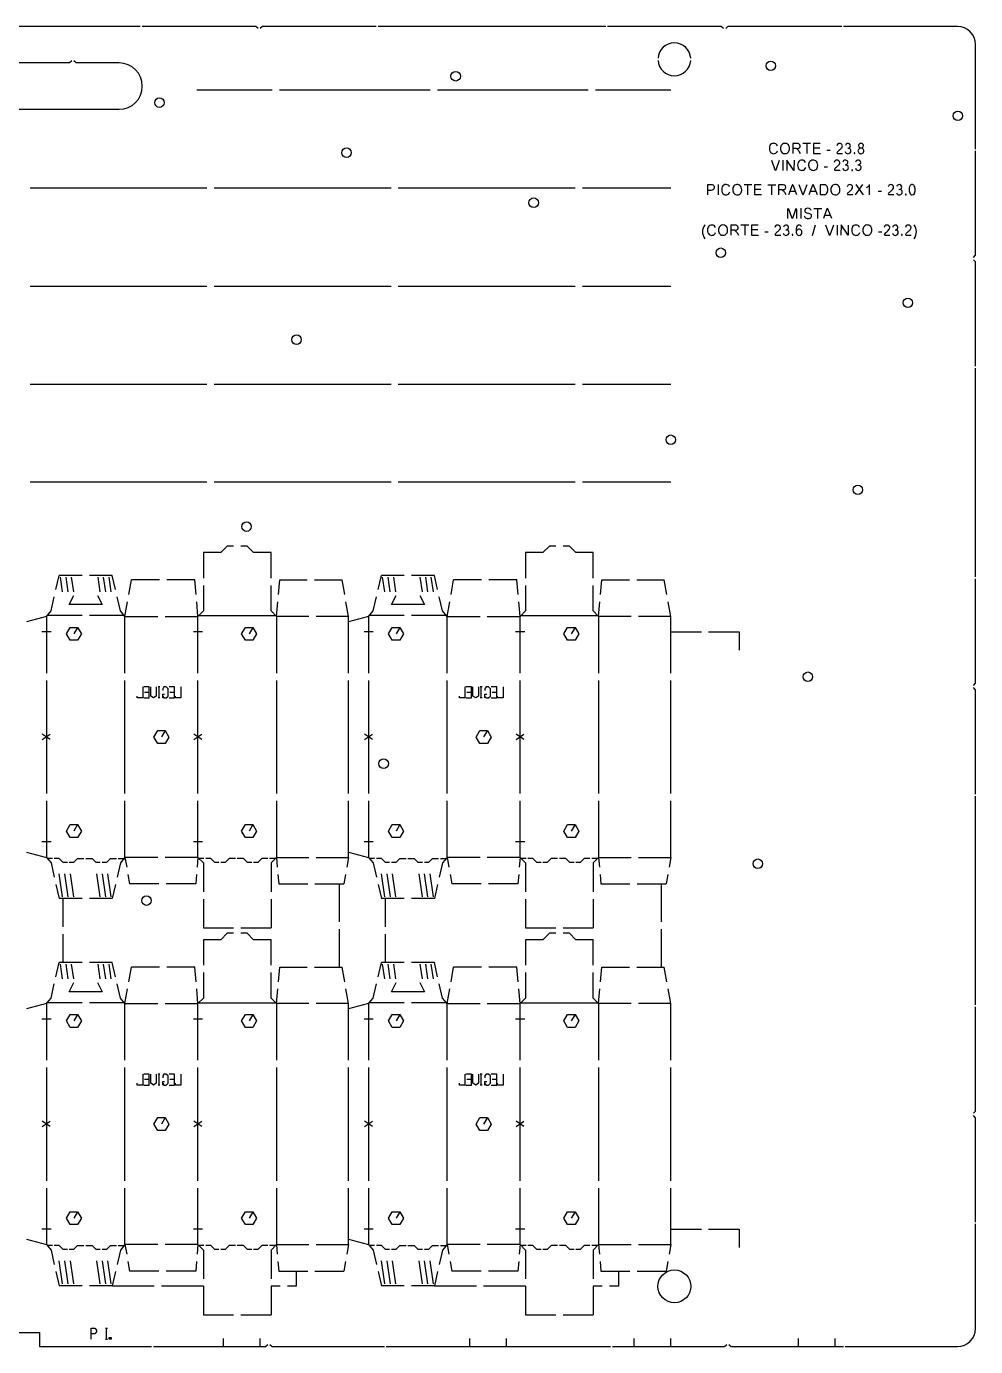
# Model space of a CAD drawing. Extents: x 0 to 1050, y 0 to 723.
# Drawn here: x 530 to 1050, y 0 to 723 of the extents above; entities that cross this region are included whole.
import ezdxf

# ---------------------------------------------------------------- set-up
doc = ezdxf.new("R2010")
doc.units = 0
doc.layers.add('LAYOUT_PONTES', color=4, linetype='CONTINUOUS')

msp = doc.modelspace()

# ---------------------------------------------------------------- linework, layer by layer
at = {"layer": 'Layout_Pontes', "color": 16, "linetype": 'CONTINUOUS', "true_color": 0x800000}
for p, q in [((530, 723), (467.65, 723)), ((592.35, 723), (530, 723)), ((655.7, 723), (593.35, 723)), ((656.9, 721.8), (655.7, 723)), ((659.3, 723), (658.1, 721.8)), ((721.65, 723), (659.3, 723)), ((785, 723), (722.65, 723)), ((847.35, 723), (785, 723)), ((910.7, 723), (848.35, 723)), ((911.9, 721.8), (910.7, 723)), ((914.3, 723), (913.1, 721.8)), ((976.65, 723), (914.3, 723)), ((1040, 723), (977.65, 723)), ((1050, 655.82), (1050, 713)), ((530, 703), (479.2, 703)), ((553.61, 703), (530, 703)), ((554.8, 704.19), (553.61, 703)), ((557.19, 703), (556, 704.19)), ((580.8, 703), (557.19, 703)), ((506.39, 677.6), (530, 677.6)), ((530, 677.6), (580.8, 677.6)), ((1050, 597.63), (1050, 654.82)), ((1048.8, 596.43), (1050, 597.63)), ((1050, 594.03), (1048.8, 595.23)), ((1050, 536.85), (1050, 594.03)), ((1050, 478.67), (1050, 535.85)), ((1050, 421.48), (1050, 478.67)), ((1050, 363.3), (1050, 420.48)), ((1048.8, 362.1), (1050, 363.3)), ((1050, 359.7), (1048.8, 360.9)), ((1050, 302.52), (1050, 359.7)), ((1050, 244.33), (1050, 301.52)), ((1050, 187.15), (1050, 244.33)), ((1050, 128.97), (1050, 186.15)), ((1048.8, 127.77), (1050, 128.97)), ((1050, 125.37), (1048.8, 126.57)), ((1050, 68.18), (1050, 125.37)), ((1050, 10), (1050, 67.18)), ((522.9, 7.7), (537.1, 7.7)), ((537.1, 7.7), (537.1, 0)), ((537.1, 0), (598.56, 0)), ((599.56, 0), (661.02, 0)), ((661.02, 0), (662.23, 1.2)), ((663.42, 1.2), (664.62, 0)), ((664.62, 0), (726.09, 0)), ((727.09, 0), (788.55, 0)), ((788.55, 0), (850.01, 0)), ((851.01, 0), (912.48, 0)), ((912.48, 0), (913.67, 1.2)), ((914.88, 1.2), (916.08, 0)), ((916.08, 0), (977.54, 0)), ((978.54, 0), (1040, 0))]:
    msp.add_line(p, q, dxfattribs=at)
at = {"layer": 'Layout_Pontes', "color": 254, "linetype": 'CONTINUOUS', "true_color": 0xffffff}
for p, q in [((664.71, 688), (623.44, 688)), ((751.25, 688), (668.71, 688)), ((837.79, 688), (755.25, 688)), ((883.06, 688), (841.79, 688)), ((628.87, 634.34), (532, 634.34)), ((729.75, 634.34), (632.87, 634.34)), ((830.62, 634.34), (733.75, 634.34)), ((883.06, 634.34), (834.62, 634.34)), ((532, 580.67), (628.87, 580.67)), ((632.87, 580.67), (729.75, 580.67)), ((733.75, 580.67), (830.62, 580.67)), ((834.62, 580.67), (883.06, 580.67)), ((532, 527.01), (628.87, 527.01)), ((632.87, 527.01), (729.75, 527.01)), ((733.75, 527.01), (830.62, 527.01)), ((834.62, 527.01), (883.06, 527.01)), ((628.87, 473.35), (532, 473.35)), ((729.75, 473.35), (632.87, 473.35)), ((830.62, 473.35), (733.75, 473.35)), ((883.06, 473.35), (834.62, 473.35)), ((627, 434.85), (627, 420.85)), ((636.5, 434.85), (627, 434.85)), ((640, 438.35), (636.5, 434.85)), ((643.5, 438.35), (640, 438.35)), ((651, 438.35), (647.5, 438.35)), ((654.5, 434.85), (651, 438.35)), ((664, 434.85), (654.5, 434.85)), ((664, 420.85), (664, 434.85)), ((803.5, 434.85), (803.5, 420.85)), ((813, 434.85), (803.5, 434.85)), ((816.5, 438.35), (813, 434.85)), ((820, 438.35), (816.5, 438.35)), ((827.5, 438.35), (824, 438.35)), ((831, 434.85), (827.5, 438.35)), ((840.5, 434.85), (831, 434.85)), ((840.5, 420.85), (840.5, 434.85)), ((546.2, 414.55), (548, 422.35)), ((560.5, 422.35), (548, 422.35)), ((549.84, 413.35), (548.67, 421.35)), ((552.87, 413.35), (551.71, 421.35)), ((555.9, 413.35), (554.74, 421.35)), ((577, 422.35), (564.5, 422.35)), ((570.42, 413.35), (569.26, 421.35)), ((573.45, 413.35), (572.29, 421.35)), ((576.49, 413.35), (575.32, 421.35)), ((578.8, 414.55), (577, 422.35)), ((586.11, 411.82), (587.52, 419.85)), ((602.89, 419.85), (587.52, 419.85)), ((622.25, 419.85), (606.89, 419.85)), ((622.95, 411.84), (622.25, 419.85)), ((668.05, 411.84), (668.75, 419.85)), ((668.75, 419.85), (683.86, 419.85)), ((687.86, 419.85), (702.97, 419.85)), ((704.39, 411.82), (702.97, 419.85)), ((722.7, 414.55), (724.5, 422.35)), ((737, 422.35), (724.5, 422.35)), ((726.34, 413.35), (725.17, 421.35)), ((729.37, 413.35), (728.21, 421.35)), ((732.4, 413.35), (731.24, 421.35)), ((753.5, 422.35), (741, 422.35)), ((746.92, 413.35), (745.76, 421.35)), ((749.95, 413.35), (748.79, 421.35)), ((752.99, 413.35), (751.82, 421.35)), ((755.3, 414.55), (753.5, 422.35)), ((762.61, 411.82), (764.02, 419.85)), ((779.39, 419.85), (764.02, 419.85)), ((798.75, 419.85), (783.39, 419.85)), ((799.45, 411.84), (798.75, 419.85)), ((844.55, 411.84), (845.25, 419.85)), ((845.25, 419.85), (860.36, 419.85)), ((864.36, 419.85), (879.47, 419.85)), ((880.89, 411.82), (879.47, 419.85)), ((627, 416.85), (627, 402.85)), ((664, 402.85), (664, 416.85)), ((803.5, 416.85), (803.5, 402.85)), ((840.5, 402.85), (840.5, 416.85)), ((543.5, 402.85), (545.3, 410.65)), ((553.5, 406.35), (556, 411.35)), ((571.5, 406.35), (553.5, 406.35)), ((569, 411.35), (571.5, 406.35)), ((581.5, 402.85), (579.7, 410.65)), ((584, 399.85), (585.41, 407.88)), ((624, 399.85), (623.3, 407.86)), ((667, 399.85), (667.7, 407.86)), ((706.5, 399.85), (705.08, 407.88)), ((720, 402.85), (721.8, 410.65)), ((730, 406.35), (732.5, 411.35)), ((748, 406.35), (730, 406.35)), ((745.5, 411.35), (748, 406.35)), ((758, 402.85), (756.2, 410.65)), ((760.5, 399.85), (761.91, 407.88)), ((800.5, 399.85), (799.8, 407.86)), ((843.5, 399.85), (844.2, 407.86)), ((883, 399.85), (881.58, 407.88)), ((541, 399.85), (530, 396.9)), ((541, 399.85), (543.5, 402.85)), ((584, 399.85), (581.5, 402.85)), ((627, 402.85), (624, 399.85)), ((667, 399.85), (664, 402.85)), ((717.5, 399.85), (706.5, 396.9)), ((706.5, 368.85), (706.5, 399.85)), ((717.5, 399.85), (720, 402.85)), ((760.5, 399.85), (758, 402.85)), ((803.5, 402.85), (800.5, 399.85)), ((843.5, 399.85), (840.5, 402.85)), ((883, 368.85), (883, 399.85)), ((551.9, 390.34), (553.95, 393.89)), ((553.95, 393.89), (558.06, 393.89)), ((558.05, 393.89), (556, 390.35)), ((558.06, 393.89), (560.1, 390.34)), ((647.9, 390.34), (649.95, 393.89)), ((649.95, 393.89), (654.06, 393.89)), ((654.05, 393.89), (652, 390.35)), ((654.06, 393.89), (656.1, 390.34)), ((728.4, 390.34), (730.45, 393.89)), ((730.45, 393.89), (734.56, 393.89)), ((734.55, 393.89), (732.5, 390.35)), ((734.56, 393.89), (736.6, 390.34)), ((824.4, 390.34), (826.45, 393.89)), ((826.45, 393.89), (830.56, 393.89)), ((830.55, 393.89), (828.5, 390.35)), ((830.56, 393.89), (832.6, 390.34)), ((883, 391.35), (899.75, 391.35)), ((903.75, 391.35), (920.5, 391.35)), ((920.5, 391.35), (920.5, 381.35)), ((553.95, 386.79), (551.9, 390.34)), ((558.05, 386.79), (553.95, 386.79)), ((560.1, 390.34), (558.05, 386.79)), ((649.95, 386.79), (647.9, 390.34)), ((654.05, 386.79), (649.95, 386.79)), ((656.1, 390.34), (654.05, 386.79)), ((730.45, 386.79), (728.4, 390.34)), ((734.55, 386.79), (730.45, 386.79)), ((736.6, 390.34), (734.55, 386.79)), ((826.45, 386.79), (824.4, 390.34)), ((830.55, 386.79), (826.45, 386.79)), ((832.6, 390.34), (830.55, 386.79)), ((706.5, 302.85), (706.5, 364.85)), ((883, 302.85), (883, 364.85)), ((599.9, 333.84), (601.95, 337.39)), ((601.95, 330.29), (599.9, 333.84)), ((601.95, 337.39), (606.06, 337.39)), ((606.05, 337.39), (604, 333.85)), ((608.1, 333.84), (606.05, 330.29)), ((606.06, 337.39), (608.1, 333.84)), ((776.4, 333.84), (778.45, 337.39)), ((778.45, 330.29), (776.4, 333.84)), ((778.45, 337.39), (782.56, 337.39)), ((782.55, 337.39), (780.5, 333.85)), ((784.6, 333.84), (782.55, 330.29)), ((782.56, 337.39), (784.6, 333.84)), ((606.05, 330.29), (601.95, 330.29)), ((782.55, 330.29), (778.45, 330.29)), ((706.5, 267.85), (706.5, 298.85)), ((883, 267.85), (883, 298.85)), ((551.9, 282.34), (553.95, 285.89)), ((553.95, 278.79), (551.9, 282.34)), ((553.95, 285.89), (558.06, 285.89)), ((558.05, 285.89), (556, 282.35)), ((560.1, 282.34), (558.05, 278.79)), ((558.06, 285.89), (560.1, 282.34)), ((647.9, 282.34), (649.95, 285.89)), ((649.95, 278.79), (647.9, 282.34)), ((649.95, 285.89), (654.06, 285.89)), ((654.05, 285.89), (652, 282.35)), ((656.1, 282.34), (654.05, 278.79)), ((654.06, 285.89), (656.1, 282.34)), ((728.4, 282.34), (730.45, 285.89)), ((730.45, 278.79), (728.4, 282.34)), ((730.45, 285.89), (734.56, 285.89)), ((734.55, 285.89), (732.5, 282.35)), ((736.6, 282.34), (734.55, 278.79)), ((734.56, 285.89), (736.6, 282.34)), ((824.4, 282.34), (826.45, 285.89)), ((826.45, 278.79), (824.4, 282.34)), ((826.45, 285.89), (830.56, 285.89)), ((830.55, 285.89), (828.5, 282.35)), ((832.6, 282.34), (830.55, 278.79)), ((830.56, 285.89), (832.6, 282.34)), ((558.05, 278.79), (553.95, 278.79)), ((654.05, 278.79), (649.95, 278.79)), ((734.55, 278.79), (730.45, 278.79)), ((830.55, 278.79), (826.45, 278.79)), ((530, 270.8), (541, 267.85)), ((541, 267.85), (543.5, 264.85)), ((584, 267.85), (581.5, 264.85)), ((584, 267.85), (584.93, 262.57)), ((624, 267.85), (623.54, 262.59)), ((624, 267.85), (627, 264.85)), ((664, 264.85), (667, 267.85)), ((667, 267.85), (667.46, 262.59)), ((706.5, 267.85), (705.57, 262.57)), ((706.5, 270.8), (717.5, 267.85)), ((717.5, 267.85), (720, 264.85)), ((760.5, 267.85), (758, 264.85)), ((760.5, 267.85), (761.43, 262.57)), ((800.5, 267.85), (800.04, 262.59)), ((800.5, 267.85), (803.5, 264.85)), ((840.5, 264.85), (843.5, 267.85)), ((843.5, 267.85), (843.96, 262.59)), ((883, 267.85), (882.07, 262.57)), ((543.5, 264.85), (545.3, 257.05)), ((548, 267.35), (550, 265.35)), ((550, 265.35), (552.5, 265.35)), ((553.5, 265.35), (556, 265.35)), ((556, 265.35), (558, 267.35)), ((566, 267.35), (568, 265.35)), ((568, 265.35), (570.5, 265.35)), ((571.5, 265.35), (574, 265.35)), ((574, 265.35), (576, 267.35)), ((581.5, 264.85), (579.7, 257.05)), ((627, 264.85), (627, 249.1)), ((631, 267.35), (633, 265.35)), ((633, 265.35), (635.5, 265.35)), ((636.5, 265.35), (639, 265.35)), ((639, 265.35), (641, 267.35)), ((649, 267.35), (651, 265.35)), ((651, 265.35), (653.5, 265.35)), ((654.5, 265.35), (657, 265.35)), ((657, 265.35), (659, 267.35)), ((664, 264.85), (664, 249.1)), ((720, 264.85), (721.8, 257.05)), ((724.5, 267.35), (726.5, 265.35)), ((726.5, 265.35), (729, 265.35)), ((730, 265.35), (732.5, 265.35)), ((732.5, 265.35), (734.5, 267.35)), ((742.5, 267.35), (744.5, 265.35)), ((744.5, 265.35), (747, 265.35)), ((748, 265.35), (750.5, 265.35)), ((750.5, 265.35), (752.5, 267.35)), ((758, 264.85), (756.2, 257.05)), ((803.5, 264.85), (803.5, 249.1)), ((807.5, 267.35), (809.5, 265.35)), ((809.5, 265.35), (812, 265.35)), ((813, 265.35), (815.5, 265.35)), ((815.5, 265.35), (817.5, 267.35)), ((825.5, 267.35), (827.5, 265.35)), ((827.5, 265.35), (830, 265.35)), ((831, 265.35), (833.5, 265.35)), ((833.5, 265.35), (835.5, 267.35)), ((840.5, 264.85), (840.5, 249.1)), ((546.2, 253.15), (548, 245.35)), ((547.84, 258.95), (549.67, 246.35)), ((550.88, 258.95), (552.7, 246.35)), ((553.91, 258.95), (555.74, 246.35)), ((568.43, 258.95), (570.26, 246.35)), ((571.46, 258.95), (573.29, 246.35)), ((574.49, 258.95), (576.32, 246.35)), ((578.8, 253.15), (577, 245.35)), ((585.62, 258.63), (586.56, 253.35)), ((602.64, 253.35), (586.56, 253.35)), ((622.73, 253.35), (606.64, 253.35)), ((623.19, 258.61), (622.73, 253.35)), ((667.81, 258.61), (668.27, 253.35)), ((668.27, 253.35), (684.1, 253.35)), ((688.1, 253.35), (703.94, 253.35)), ((701.5, 232.6), (701.5, 253.35)), ((704.87, 258.63), (703.94, 253.35)), ((722.7, 253.15), (724.5, 245.35)), ((724.34, 258.95), (726.17, 246.35)), ((727.38, 258.95), (729.2, 246.35)), ((730.41, 258.95), (732.24, 246.35)), ((744.93, 258.95), (746.76, 246.35)), ((747.96, 258.95), (749.79, 246.35)), ((750.99, 258.95), (752.82, 246.35)), ((755.3, 253.15), (753.5, 245.35)), ((762.12, 258.63), (763.06, 253.35)), ((779.14, 253.35), (763.06, 253.35)), ((799.23, 253.35), (783.14, 253.35)), ((799.69, 258.61), (799.23, 253.35)), ((844.31, 258.61), (844.77, 253.35)), ((844.77, 253.35), (860.6, 253.35)), ((864.6, 253.35), (880.44, 253.35)), ((878, 232.6), (878, 253.35)), ((881.37, 258.63), (880.44, 253.35)), ((560.5, 245.35), (548, 245.35)), ((550, 245.35), (550, 229.85)), ((577, 245.35), (564.5, 245.35)), ((627, 245.1), (627, 229.35)), ((664, 245.1), (664, 229.35)), ((737, 245.35), (724.5, 245.35)), ((726.5, 245.35), (726.5, 229.85)), ((753.5, 245.35), (741, 245.35)), ((803.5, 245.1), (803.5, 229.35)), ((840.5, 245.1), (840.5, 229.35)), ((550, 225.85), (550, 210.35)), ((627, 229.35), (643.5, 229.35)), ((640, 226.35), (636.5, 222.85)), ((643.5, 226.35), (640, 226.35)), ((647.5, 229.35), (664, 229.35)), ((651, 226.35), (647.5, 226.35)), ((654.5, 222.85), (651, 226.35)), ((701.5, 207.85), (701.5, 228.6)), ((726.5, 225.85), (726.5, 210.35)), ((803.5, 229.35), (820, 229.35)), ((816.5, 226.35), (813, 222.85)), ((820, 226.35), (816.5, 226.35)), ((824, 229.35), (840.5, 229.35)), ((827.5, 226.35), (824, 226.35)), ((831, 222.85), (827.5, 226.35)), ((878, 207.85), (878, 228.6)), ((627, 222.85), (627, 208.85)), ((636.5, 222.85), (627, 222.85)), ((664, 222.85), (654.5, 222.85)), ((664, 208.85), (664, 222.85)), ((803.5, 222.85), (803.5, 208.85)), ((813, 222.85), (803.5, 222.85)), ((840.5, 222.85), (831, 222.85)), ((840.5, 208.85), (840.5, 222.85)), ((546.2, 202.55), (548, 210.35)), ((560.5, 210.35), (548, 210.35)), ((577, 210.35), (564.5, 210.35)), ((578.8, 202.55), (577, 210.35)), ((722.7, 202.55), (724.5, 210.35)), ((737, 210.35), (724.5, 210.35)), ((753.5, 210.35), (741, 210.35)), ((755.3, 202.55), (753.5, 210.35)), ((549.84, 201.35), (548.67, 209.35)), ((552.87, 201.35), (551.71, 209.35)), ((555.9, 201.35), (554.74, 209.35)), ((570.42, 201.35), (569.26, 209.35)), ((573.45, 201.35), (572.29, 209.35)), ((576.49, 201.35), (575.32, 209.35)), ((586.11, 199.82), (587.52, 207.85)), ((602.89, 207.85), (587.52, 207.85)), ((622.25, 207.85), (606.89, 207.85)), ((622.95, 199.84), (622.25, 207.85)), ((627, 204.85), (627, 190.85)), ((664, 190.85), (664, 204.85)), ((668.05, 199.84), (668.75, 207.85)), ((668.75, 207.85), (683.86, 207.85)), ((687.86, 207.85), (702.97, 207.85)), ((704.39, 199.82), (702.97, 207.85)), ((726.34, 201.35), (725.17, 209.35)), ((729.37, 201.35), (728.21, 209.35)), ((732.4, 201.35), (731.24, 209.35)), ((746.92, 201.35), (745.76, 209.35)), ((749.95, 201.35), (748.79, 209.35)), ((752.99, 201.35), (751.82, 209.35)), ((762.61, 199.82), (764.02, 207.85)), ((779.39, 207.85), (764.02, 207.85)), ((798.75, 207.85), (783.39, 207.85)), ((799.45, 199.84), (798.75, 207.85)), ((803.5, 204.85), (803.5, 190.85)), ((840.5, 190.85), (840.5, 204.85)), ((844.55, 199.84), (845.25, 207.85)), ((845.25, 207.85), (860.36, 207.85)), ((864.36, 207.85), (879.47, 207.85)), ((880.89, 199.82), (879.47, 207.85)), ((543.5, 190.85), (545.3, 198.65)), ((553.5, 194.35), (556, 199.35)), ((569, 199.35), (571.5, 194.35)), ((581.5, 190.85), (579.7, 198.65)), ((584, 187.85), (585.41, 195.88)), ((624, 187.85), (623.3, 195.86)), ((667, 187.85), (667.7, 195.86)), ((706.5, 187.85), (705.08, 195.88)), ((720, 190.85), (721.8, 198.65)), ((730, 194.35), (732.5, 199.35)), ((745.5, 199.35), (748, 194.35)), ((758, 190.85), (756.2, 198.65)), ((760.5, 187.85), (761.91, 195.88)), ((800.5, 187.85), (799.8, 195.86)), ((843.5, 187.85), (844.2, 195.86)), ((883, 187.85), (881.58, 195.88)), ((541, 187.85), (543.5, 190.85)), ((571.5, 194.35), (553.5, 194.35)), ((584, 187.85), (581.5, 190.85)), ((627, 190.85), (624, 187.85)), ((667, 187.85), (664, 190.85)), ((717.5, 187.85), (720, 190.85)), ((748, 194.35), (730, 194.35)), ((760.5, 187.85), (758, 190.85)), ((803.5, 190.85), (800.5, 187.85)), ((843.5, 187.85), (840.5, 190.85)), ((541, 187.85), (530, 184.9)), ((551.9, 178.34), (553.95, 181.89)), ((553.95, 181.89), (558.06, 181.89)), ((558.05, 181.89), (556, 178.35)), ((558.06, 181.89), (560.1, 178.34)), ((647.9, 178.34), (649.95, 181.89)), ((649.95, 181.89), (654.06, 181.89)), ((654.05, 181.89), (652, 178.35)), ((654.06, 181.89), (656.1, 178.34)), ((717.5, 187.85), (706.5, 184.9)), ((706.5, 156.85), (706.5, 187.85)), ((728.4, 178.34), (730.45, 181.89)), ((730.45, 181.89), (734.56, 181.89)), ((734.55, 181.89), (732.5, 178.35)), ((734.56, 181.89), (736.6, 178.34)), ((824.4, 178.34), (826.45, 181.89)), ((826.45, 181.89), (830.56, 181.89)), ((830.55, 181.89), (828.5, 178.35)), ((830.56, 181.89), (832.6, 178.34)), ((883, 156.85), (883, 187.85)), ((553.95, 174.79), (551.9, 178.34)), ((558.05, 174.79), (553.95, 174.79)), ((560.1, 178.34), (558.05, 174.79)), ((649.95, 174.79), (647.9, 178.34)), ((654.05, 174.79), (649.95, 174.79)), ((656.1, 178.34), (654.05, 174.79)), ((730.45, 174.79), (728.4, 178.34)), ((734.55, 174.79), (730.45, 174.79)), ((736.6, 178.34), (734.55, 174.79)), ((826.45, 174.79), (824.4, 178.34)), ((830.55, 174.79), (826.45, 174.79)), ((832.6, 178.34), (830.55, 174.79)), ((706.5, 90.85), (706.5, 152.85)), ((883, 90.85), (883, 152.85)), ((599.9, 121.84), (601.95, 125.39)), ((601.95, 125.39), (606.06, 125.39)), ((606.05, 125.39), (604, 121.85)), ((606.06, 125.39), (608.1, 121.84)), ((776.4, 121.84), (778.45, 125.39)), ((778.45, 125.39), (782.56, 125.39)), ((782.55, 125.39), (780.5, 121.85)), ((782.56, 125.39), (784.6, 121.84)), ((601.95, 118.29), (599.9, 121.84)), ((606.05, 118.29), (601.95, 118.29)), ((608.1, 121.84), (606.05, 118.29)), ((778.45, 118.29), (776.4, 121.84)), ((782.55, 118.29), (778.45, 118.29)), ((784.6, 121.84), (782.55, 118.29)), ((706.5, 55.85), (706.5, 86.85)), ((883, 55.85), (883, 86.85)), ((551.9, 70.34), (553.95, 73.89)), ((553.95, 73.89), (558.06, 73.89)), ((558.05, 73.89), (556, 70.35)), ((558.06, 73.89), (560.1, 70.34)), ((647.9, 70.34), (649.95, 73.89)), ((649.95, 73.89), (654.06, 73.89)), ((654.05, 73.89), (652, 70.35)), ((654.06, 73.89), (656.1, 70.34)), ((728.4, 70.34), (730.45, 73.89)), ((730.45, 73.89), (734.56, 73.89)), ((734.55, 73.89), (732.5, 70.35)), ((734.56, 73.89), (736.6, 70.34)), ((824.4, 70.34), (826.45, 73.89)), ((826.45, 73.89), (830.56, 73.89)), ((830.55, 73.89), (828.5, 70.35)), ((830.56, 73.89), (832.6, 70.34)), ((553.95, 66.79), (551.9, 70.34)), ((558.05, 66.79), (553.95, 66.79)), ((560.1, 70.34), (558.05, 66.79)), ((649.95, 66.79), (647.9, 70.34)), ((654.05, 66.79), (649.95, 66.79)), ((656.1, 70.34), (654.05, 66.79)), ((730.45, 66.79), (728.4, 70.34)), ((734.55, 66.79), (730.45, 66.79)), ((736.6, 70.34), (734.55, 66.79)), ((826.45, 66.79), (824.4, 70.34)), ((830.55, 66.79), (826.45, 66.79)), ((832.6, 70.34), (830.55, 66.79)), ((530, 58.8), (541, 55.85)), ((706.5, 58.8), (717.5, 55.85)), ((883, 64.35), (899.75, 64.35)), ((903.75, 64.35), (920.5, 64.35)), ((920.5, 64.35), (920.5, 54.35)), ((541, 55.85), (543.5, 52.85)), ((543.5, 52.85), (545.3, 45.05)), ((548, 55.35), (550, 53.35)), ((550, 53.35), (552.5, 53.35)), ((553.5, 53.35), (556, 53.35)), ((556, 53.35), (558, 55.35)), ((566, 55.35), (568, 53.35)), ((568, 53.35), (570.5, 53.35)), ((571.5, 53.35), (574, 53.35)), ((574, 53.35), (576, 55.35)), ((581.5, 52.85), (579.7, 45.05)), ((584, 55.85), (581.5, 52.85)), ((584, 55.85), (584.93, 50.57)), ((624, 55.85), (623.54, 50.59)), ((624, 55.85), (627, 52.85)), ((627, 52.85), (627, 37.1)), ((631, 55.35), (633, 53.35)), ((633, 53.35), (635.5, 53.35)), ((636.5, 53.35), (639, 53.35)), ((639, 53.35), (641, 55.35)), ((649, 55.35), (651, 53.35)), ((651, 53.35), (653.5, 53.35)), ((654.5, 53.35), (657, 53.35)), ((657, 53.35), (659, 55.35)), ((664, 52.85), (667, 55.85)), ((664, 52.85), (664, 37.1)), ((667, 55.85), (667.46, 50.59)), ((706.5, 55.85), (705.57, 50.57)), ((717.5, 55.85), (720, 52.85)), ((720, 52.85), (721.8, 45.05)), ((724.5, 55.35), (726.5, 53.35)), ((726.5, 53.35), (729, 53.35)), ((730, 53.35), (732.5, 53.35)), ((732.5, 53.35), (734.5, 55.35)), ((742.5, 55.35), (744.5, 53.35)), ((744.5, 53.35), (747, 53.35)), ((748, 53.35), (750.5, 53.35)), ((750.5, 53.35), (752.5, 55.35)), ((758, 52.85), (756.2, 45.05)), ((760.5, 55.85), (758, 52.85)), ((760.5, 55.85), (761.43, 50.57)), ((800.5, 55.85), (800.04, 50.59)), ((800.5, 55.85), (803.5, 52.85)), ((803.5, 52.85), (803.5, 37.1)), ((807.5, 55.35), (809.5, 53.35)), ((809.5, 53.35), (812, 53.35)), ((813, 53.35), (815.5, 53.35)), ((815.5, 53.35), (817.5, 55.35)), ((825.5, 55.35), (827.5, 53.35)), ((827.5, 53.35), (830, 53.35)), ((831, 53.35), (833.5, 53.35)), ((833.5, 53.35), (835.5, 55.35)), ((840.5, 52.85), (843.5, 55.85)), ((840.5, 52.85), (840.5, 37.1)), ((843.5, 55.85), (843.96, 50.59)), ((883, 55.85), (882.07, 50.57)), ((547.84, 46.95), (549.67, 34.35)), ((550.88, 46.95), (552.7, 34.35)), ((553.91, 46.95), (555.74, 34.35)), ((568.43, 46.95), (570.26, 34.35)), ((571.46, 46.95), (573.29, 34.35)), ((574.49, 46.95), (576.32, 34.35)), ((585.62, 46.63), (586.56, 41.35)), ((623.19, 46.61), (622.73, 41.35)), ((667.81, 46.61), (668.27, 41.35)), ((704.87, 46.63), (703.94, 41.35)), ((724.34, 46.95), (726.17, 34.35)), ((727.38, 46.95), (729.2, 34.35)), ((730.41, 46.95), (732.24, 34.35)), ((744.93, 46.95), (746.76, 34.35)), ((747.96, 46.95), (749.79, 34.35)), ((750.99, 46.95), (752.82, 34.35)), ((762.12, 46.63), (763.06, 41.35)), ((799.69, 46.61), (799.23, 41.35)), ((844.31, 46.61), (844.77, 41.35)), ((881.37, 46.63), (880.44, 41.35)), ((546.2, 41.15), (548, 33.35)), ((578.8, 41.15), (577, 33.35)), ((602.64, 41.35), (586.56, 41.35)), ((622.73, 41.35), (606.64, 41.35)), ((668.27, 41.35), (684.1, 41.35)), ((678, 33.35), (678, 41.35)), ((688.1, 41.35), (703.94, 41.35)), ((722.7, 41.15), (724.5, 33.35)), ((755.3, 41.15), (753.5, 33.35)), ((779.14, 41.35), (763.06, 41.35)), ((799.23, 41.35), (783.14, 41.35)), ((844.77, 41.35), (860.6, 41.35)), ((854.5, 33.35), (854.5, 41.35)), ((864.6, 41.35), (880.44, 41.35)), ((560.5, 33.35), (548, 33.35)), ((577, 33.35), (564.5, 33.35)), ((577, 33.35), (600, 33.35)), ((604, 33.35), (627, 33.35)), ((627, 33.1), (627, 17.35)), ((664, 33.35), (669, 33.35)), ((664, 33.1), (664, 17.35)), ((673, 33.35), (678, 33.35)), ((737, 33.35), (724.5, 33.35)), ((753.5, 33.35), (741, 33.35)), ((753.5, 33.35), (776.5, 33.35)), ((780.5, 33.35), (803.5, 33.35)), ((803.5, 33.1), (803.5, 17.35)), ((840.5, 33.35), (845.5, 33.35)), ((840.5, 33.1), (840.5, 17.35)), ((849.5, 33.35), (854.5, 33.35)), ((627, 17.35), (643.5, 17.35)), ((647.5, 17.35), (664, 17.35)), ((803.5, 17.35), (820, 17.35)), ((824, 17.35), (840.5, 17.35))]:
    msp.add_line(p, q, dxfattribs=at)
at = {"layer": 'Layout_Pontes', "color": 176, "linetype": 'CONTINUOUS', "true_color": 0x000080}
for p, q in [((952.16, 658.86), (949.9, 658.86)), ((949.9, 658.86), (949.9, 653.32)), ((959.63, 658.84), (955.36, 658.84)), ((957.5, 658.84), (957.5, 653.32)), ((964.83, 658.84), (961.14, 658.84)), ((961.14, 658.84), (961.14, 653.44)), ((954.16, 653.3), (953.4, 654.52)), ((964.6, 656.24), (961.14, 656.24)), ((961.14, 653.44), (964.98, 653.44)), ((968.51, 655.29), (970.31, 655.29)), ((974.42, 653.44), (977.14, 653.44)), ((979.92, 656.34), (980.5, 656.38)), ((980.41, 656.37), (981.2, 655.99)), ((983.87, 653.68), (983.52, 653.68)), ((983.52, 653.68), (983.52, 653.32)), ((983.52, 653.32), (983.87, 653.32)), ((983.87, 653.32), (983.87, 653.68)), ((938.16, 649.83), (940.09, 644.5)), ((940.09, 644.5), (940.39, 644.19)), ((940.39, 644.19), (940.69, 644.5)), ((940.69, 644.5), (942.66, 649.83)), ((944.4, 649.81), (944.4, 644.17)), ((946.64, 649.82), (946.59, 644.17)), ((950.51, 644.17), (946.64, 649.82)), ((950.57, 649.81), (950.51, 644.17)), ((967.1, 646.15), (968.91, 646.15)), ((973.02, 644.29), (975.74, 644.29)), ((978.52, 647.19), (979.1, 647.24)), ((979.01, 647.23), (979.8, 646.84)), ((982.47, 644.54), (982.12, 644.54)), ((982.12, 644.54), (982.12, 644.17)), ((982.12, 644.17), (982.47, 644.17)), ((982.47, 644.17), (982.47, 644.54)), ((985.54, 647.19), (986.12, 647.24)), ((986.03, 647.23), (986.81, 646.84)), ((905.88, 636.21), (903.16, 636.28)), ((903.16, 636.28), (903.16, 630.75)), ((908.9, 636.39), (908.9, 630.75)), ((927.4, 636.27), (923.13, 636.27)), ((925.27, 630.75), (925.27, 636.27)), ((932.6, 636.27), (928.91, 636.27)), ((928.91, 636.27), (928.91, 630.87)), ((936.22, 636.27), (940.49, 636.27)), ((938.36, 630.75), (938.36, 636.27)), ((944.24, 636.29), (941.97, 636.29)), ((941.97, 636.29), (941.97, 630.75)), ((949.73, 636.37), (949.45, 636.08)), ((950.01, 636.12), (949.73, 636.37)), ((953.16, 636.4), (955.09, 631.08)), ((955.68, 631.07), (957.65, 636.4)), ((960.95, 636.37), (960.67, 636.08)), ((961.24, 636.12), (960.95, 636.37)), ((967.53, 636.18), (964.88, 636.28)), ((964.88, 636.28), (964.88, 630.87)), ((984.14, 630.73), (988.25, 636.42)), ((984.38, 636.41), (988.36, 630.73)), ((991.81, 635.98), (991.93, 636.42)), ((903.16, 633.36), (905.13, 633.36)), ((932.37, 633.67), (928.91, 633.67)), ((928.91, 630.87), (932.75, 630.87)), ((946.24, 630.73), (945.48, 631.95)), ((949.45, 636.08), (947.49, 630.73)), ((948.22, 632.72), (951.32, 632.72)), ((952.08, 630.73), (950.01, 636.12)), ((955.09, 631.08), (955.38, 630.76)), ((955.38, 630.76), (955.68, 631.07)), ((960.67, 636.08), (958.71, 630.73)), ((959.44, 632.72), (962.54, 632.72)), ((963.3, 630.73), (961.24, 636.12)), ((964.88, 630.87), (965.27, 630.87)), ((965.27, 630.87), (966.64, 630.87)), ((980.07, 630.87), (982.79, 630.87)), ((991.85, 630.75), (991.81, 635.98)), ((996.6, 632.72), (998.4, 632.72)), ((1002.52, 630.87), (1005.24, 630.87)), ((1008.02, 633.77), (1008.6, 633.81)), ((1008.51, 633.8), (1009.3, 633.42)), ((1011.97, 631.11), (1011.62, 631.11)), ((1011.62, 631.11), (1011.62, 630.75)), ((1011.62, 630.75), (1011.97, 630.75)), ((1011.97, 630.75), (1011.97, 631.11)), ((947.28, 623.33), (947.02, 622.71)), ((947.02, 622.71), (947.02, 617.74)), ((947.73, 622.82), (947.28, 623.33)), ((949.24, 618.27), (947.73, 622.82)), ((951.34, 622.72), (949.82, 618.28)), ((951.78, 623.34), (951.34, 622.72)), ((952.01, 622.63), (951.78, 623.34)), ((952.01, 617.74), (952.01, 622.63)), ((954.21, 623.38), (954.21, 617.74)), ((961.41, 623.26), (965.69, 623.26)), ((963.55, 617.74), (963.55, 623.26)), ((968.56, 623.07), (966.61, 617.72)), ((968.85, 623.36), (968.56, 623.07)), ((969.13, 623.11), (968.85, 623.36)), ((971.19, 617.72), (969.13, 623.11)), ((949.53, 617.74), (949.24, 618.27)), ((949.82, 618.28), (949.53, 617.74)), ((967.33, 619.71), (970.43, 619.71)), ((918.23, 614.14), (915.97, 614.14)), ((915.97, 614.14), (915.97, 608.59)), ((920.23, 608.57), (919.47, 609.79)), ((925.7, 614.11), (921.43, 614.11)), ((923.57, 614.11), (923.57, 608.59)), ((930.9, 614.11), (927.21, 614.11)), ((927.21, 614.11), (927.21, 608.71)), ((930.67, 611.52), (927.21, 611.52)), ((927.21, 608.71), (931.05, 608.71)), ((934.58, 610.57), (936.38, 610.57)), ((940.49, 608.71), (943.21, 608.71)), ((945.99, 611.61), (946.57, 611.66)), ((949.95, 608.96), (949.59, 608.96)), ((949.59, 608.96), (949.59, 608.59)), ((949.59, 608.59), (949.95, 608.59)), ((949.95, 608.59), (949.95, 608.96)), ((960.63, 608.48), (962.25, 614.35)), ((967.83, 614.25), (969.76, 608.92)), ((969.76, 608.92), (970.06, 608.61)), ((970.06, 608.61), (970.35, 608.92)), ((970.35, 608.92), (972.33, 614.25)), ((974.07, 614.23), (974.07, 608.59)), ((976.31, 614.24), (976.25, 608.59)), ((980.18, 608.59), (976.31, 614.24)), ((980.24, 614.23), (980.18, 608.59)), ((996.77, 610.57), (998.57, 610.57)), ((1000.35, 608.71), (1003.07, 608.71)), ((1005.85, 611.61), (1006.43, 611.66)), ((1009.8, 608.96), (1009.45, 608.96)), ((1009.45, 608.96), (1009.45, 608.59)), ((1009.45, 608.59), (1009.8, 608.59)), ((1009.8, 608.59), (1009.8, 608.96)), ((1012.05, 608.71), (1014.77, 608.71)), ((590.76, 355.23), (590.76, 356.23)), ((593.76, 355.23), (590.76, 355.23)), ((593.76, 361.23), (593.76, 355.23)), ((597.26, 361.23), (594.26, 361.23)), ((594.26, 355.23), (597.26, 355.23)), ((597.26, 358.22), (594.76, 358.22)), ((597.26, 355.23), (597.26, 361.23)), ((598.16, 356.23), (598.16, 361.23)), ((599.66, 355.23), (598.16, 356.23)), ((601.16, 356.23), (599.66, 355.23)), ((601.16, 361.23), (601.16, 356.23)), ((603.16, 361.23), (602.16, 361.23)), ((603.16, 355.23), (602.16, 355.23)), ((602.66, 355.23), (602.66, 361.23)), ((605.36, 361.23), (604.66, 360.23)), ((604.66, 360.23), (604.66, 359.23)), ((604.66, 355.23), (604.66, 357.23)), ((604.66, 357.23), (605.66, 357.23)), ((604.66, 356.09), (605.36, 355.23)), ((606.66, 361.23), (605.36, 361.23)), ((605.36, 355.23), (606.66, 355.23)), ((607.66, 360.23), (606.66, 361.23)), ((606.66, 355.23), (607.66, 356.23)), ((607.66, 356.23), (607.66, 360.23)), ((611.16, 361.23), (608.16, 361.23)), ((608.16, 355.23), (611.16, 355.23)), ((611.16, 358.22), (608.66, 358.22)), ((611.16, 355.23), (611.16, 361.23)), ((611.66, 355.23), (611.66, 356.23)), ((614.66, 355.23), (611.66, 355.23)), ((614.66, 361.23), (614.66, 355.23)), ((767.26, 355.23), (767.26, 356.23)), ((770.26, 355.23), (767.26, 355.23)), ((770.26, 361.23), (770.26, 355.23)), ((773.76, 361.23), (770.76, 361.23)), ((770.76, 355.23), (773.76, 355.23)), ((773.76, 358.22), (771.26, 358.22)), ((773.76, 355.23), (773.76, 361.23)), ((774.66, 356.23), (774.66, 361.23)), ((776.16, 355.23), (774.66, 356.23)), ((777.66, 356.23), (776.16, 355.23)), ((777.66, 361.23), (777.66, 356.23)), ((779.66, 361.23), (778.66, 361.23)), ((779.66, 355.23), (778.66, 355.23)), ((779.16, 355.23), (779.16, 361.23)), ((781.86, 361.23), (781.16, 360.23)), ((781.16, 360.23), (781.16, 359.23)), ((781.16, 355.23), (781.16, 357.23)), ((781.16, 357.23), (782.16, 357.23)), ((781.16, 356.09), (781.86, 355.23)), ((783.16, 361.23), (781.86, 361.23)), ((781.86, 355.23), (783.16, 355.23)), ((784.16, 360.23), (783.16, 361.23)), ((783.16, 355.23), (784.16, 356.23)), ((784.16, 356.23), (784.16, 360.23)), ((787.66, 361.23), (784.66, 361.23)), ((784.66, 355.23), (787.66, 355.23)), ((787.66, 358.22), (785.16, 358.22)), ((787.66, 355.23), (787.66, 361.23)), ((788.16, 355.23), (788.16, 356.23)), ((791.16, 355.23), (788.16, 355.23)), ((791.16, 361.23), (791.16, 355.23)), ((593.76, 149.23), (593.76, 143.23)), ((597.26, 149.23), (594.26, 149.23)), ((597.26, 146.22), (594.76, 146.22)), ((597.26, 143.23), (597.26, 149.23)), ((598.16, 144.23), (598.16, 149.23)), ((601.16, 149.23), (601.16, 144.23)), ((603.16, 149.23), (602.16, 149.23)), ((602.66, 143.23), (602.66, 149.23)), ((605.36, 149.23), (604.66, 148.23)), ((604.66, 148.23), (604.66, 147.23)), ((604.66, 143.23), (604.66, 145.23)), ((604.66, 145.23), (605.66, 145.23)), ((606.66, 149.23), (605.36, 149.23)), ((607.66, 148.23), (606.66, 149.23)), ((607.66, 144.23), (607.66, 148.23)), ((611.16, 149.23), (608.16, 149.23)), ((611.16, 146.22), (608.66, 146.22)), ((611.16, 143.23), (611.16, 149.23)), ((614.66, 149.23), (614.66, 143.23)), ((770.26, 149.23), (770.26, 143.23)), ((773.76, 149.23), (770.76, 149.23)), ((773.76, 146.22), (771.26, 146.22)), ((773.76, 143.23), (773.76, 149.23)), ((774.66, 144.23), (774.66, 149.23)), ((777.66, 149.23), (777.66, 144.23)), ((779.66, 149.23), (778.66, 149.23)), ((779.16, 143.23), (779.16, 149.23)), ((781.86, 149.23), (781.16, 148.23)), ((781.16, 148.23), (781.16, 147.23)), ((781.16, 143.23), (781.16, 145.23)), ((781.16, 145.23), (782.16, 145.23)), ((783.16, 149.23), (781.86, 149.23)), ((784.16, 148.23), (783.16, 149.23)), ((784.16, 144.23), (784.16, 148.23)), ((787.66, 149.23), (784.66, 149.23)), ((787.66, 146.22), (785.16, 146.22)), ((787.66, 143.23), (787.66, 149.23)), ((791.16, 149.23), (791.16, 143.23)), ((590.76, 143.23), (590.76, 144.23)), ((593.76, 143.23), (590.76, 143.23)), ((594.26, 143.23), (597.26, 143.23)), ((599.66, 143.23), (598.16, 144.23)), ((601.16, 144.23), (599.66, 143.23)), ((603.16, 143.23), (602.16, 143.23)), ((604.66, 144.09), (605.36, 143.23)), ((605.36, 143.23), (606.66, 143.23)), ((606.66, 143.23), (607.66, 144.23)), ((608.16, 143.23), (611.16, 143.23)), ((611.66, 143.23), (611.66, 144.23)), ((614.66, 143.23), (611.66, 143.23)), ((767.26, 143.23), (767.26, 144.23)), ((770.26, 143.23), (767.26, 143.23)), ((770.76, 143.23), (773.76, 143.23)), ((776.16, 143.23), (774.66, 144.23)), ((777.66, 144.23), (776.16, 143.23)), ((779.66, 143.23), (778.66, 143.23)), ((781.16, 144.09), (781.86, 143.23)), ((781.86, 143.23), (783.16, 143.23)), ((783.16, 143.23), (784.16, 144.23)), ((784.66, 143.23), (787.66, 143.23)), ((788.16, 143.23), (788.16, 144.23)), ((791.16, 143.23), (788.16, 143.23))]:
    msp.add_line(p, q, dxfattribs=at)
at = {"layer": 'Layout_Pontes', "color": 1, "linetype": 'CONTINUOUS', "true_color": 0xff0000}
for p, q in [((541, 399.85), (541, 368.85)), ((560.5, 400.35), (541.42, 400.35)), ((583.58, 400.35), (564.5, 400.35)), ((584, 368.85), (584, 399.85)), ((584, 399.85), (602, 399.85)), ((606, 399.85), (624, 399.85)), ((624, 368.85), (624, 399.85)), ((624.5, 400.35), (666.5, 400.35)), ((684.75, 399.85), (667, 399.85)), ((667, 399.85), (667, 368.85)), ((706.5, 399.85), (688.75, 399.85)), ((717.5, 399.85), (717.5, 368.85)), ((737, 400.35), (717.92, 400.35)), ((760.08, 400.35), (741, 400.35)), ((760.5, 368.85), (760.5, 399.85)), ((760.5, 399.85), (778.5, 399.85)), ((782.5, 399.85), (800.5, 399.85)), ((800.5, 368.85), (800.5, 399.85)), ((801, 400.35), (843, 400.35)), ((861.25, 399.85), (843.5, 399.85)), ((843.5, 399.85), (843.5, 368.85)), ((883, 399.85), (865.25, 399.85)), ((541, 364.85), (541, 302.85)), ((584, 302.85), (584, 364.85)), ((624, 302.85), (624, 364.85)), ((667, 364.85), (667, 302.85)), ((717.5, 364.85), (717.5, 302.85)), ((760.5, 302.85), (760.5, 364.85)), ((800.5, 302.85), (800.5, 364.85)), ((843.5, 364.85), (843.5, 302.85)), ((541, 298.85), (541, 267.85)), ((584, 267.85), (584, 298.85)), ((624, 267.85), (624, 298.85)), ((667, 298.85), (667, 267.85)), ((717.5, 298.85), (717.5, 267.85)), ((760.5, 267.85), (760.5, 298.85)), ((800.5, 267.85), (800.5, 298.85)), ((843.5, 298.85), (843.5, 267.85)), ((602, 267.85), (584, 267.85)), ((624, 267.85), (606, 267.85)), ((667, 267.85), (684.75, 267.85)), ((688.75, 267.85), (706.5, 267.85)), ((778.5, 267.85), (760.5, 267.85)), ((800.5, 267.85), (782.5, 267.85)), ((843.5, 267.85), (861.25, 267.85)), ((865.25, 267.85), (883, 267.85)), ((544.21, 267.35), (541.42, 267.35)), ((548, 267.35), (545.21, 267.35)), ((558, 267.35), (561.5, 267.35)), ((562.5, 267.35), (566, 267.35)), ((576, 267.35), (579.29, 267.35)), ((580.29, 267.35), (583.58, 267.35)), ((627.25, 267.35), (624.5, 267.35)), ((631, 267.35), (628.25, 267.35)), ((644.5, 267.35), (641, 267.35)), ((649, 267.35), (645.5, 267.35)), ((662.25, 267.35), (659, 267.35)), ((666.5, 267.35), (663.25, 267.35)), ((720.71, 267.35), (717.92, 267.35)), ((724.5, 267.35), (721.71, 267.35)), ((734.5, 267.35), (738, 267.35)), ((739, 267.35), (742.5, 267.35)), ((752.5, 267.35), (755.79, 267.35)), ((756.79, 267.35), (760.08, 267.35)), ((803.75, 267.35), (801, 267.35)), ((807.5, 267.35), (804.75, 267.35)), ((821, 267.35), (817.5, 267.35)), ((825.5, 267.35), (822, 267.35)), ((838.75, 267.35), (835.5, 267.35)), ((843, 267.35), (839.75, 267.35)), ((560.5, 188.35), (541.42, 188.35)), ((583.58, 188.35), (564.5, 188.35)), ((624.5, 188.35), (666.5, 188.35)), ((737, 188.35), (717.92, 188.35)), ((760.08, 188.35), (741, 188.35)), ((801, 188.35), (843, 188.35)), ((541, 187.85), (541, 156.85)), ((584, 156.85), (584, 187.85)), ((584, 187.85), (602, 187.85)), ((606, 187.85), (624, 187.85)), ((624, 156.85), (624, 187.85)), ((684.75, 187.85), (667, 187.85)), ((667, 187.85), (667, 156.85)), ((706.5, 187.85), (688.75, 187.85)), ((717.5, 187.85), (717.5, 156.85)), ((760.5, 156.85), (760.5, 187.85)), ((760.5, 187.85), (778.5, 187.85)), ((782.5, 187.85), (800.5, 187.85)), ((800.5, 156.85), (800.5, 187.85)), ((861.25, 187.85), (843.5, 187.85)), ((843.5, 187.85), (843.5, 156.85)), ((883, 187.85), (865.25, 187.85)), ((541, 152.85), (541, 90.85)), ((584, 90.85), (584, 152.85)), ((624, 90.85), (624, 152.85)), ((667, 152.85), (667, 90.85)), ((717.5, 152.85), (717.5, 90.85)), ((760.5, 90.85), (760.5, 152.85)), ((800.5, 90.85), (800.5, 152.85)), ((843.5, 152.85), (843.5, 90.85)), ((541, 86.85), (541, 55.85)), ((584, 55.85), (584, 86.85)), ((624, 55.85), (624, 86.85)), ((667, 86.85), (667, 55.85)), ((717.5, 86.85), (717.5, 55.85)), ((760.5, 55.85), (760.5, 86.85)), ((800.5, 55.85), (800.5, 86.85)), ((843.5, 86.85), (843.5, 55.85)), ((544.21, 55.35), (541.42, 55.35)), ((548, 55.35), (545.21, 55.35)), ((558, 55.35), (561.5, 55.35)), ((562.5, 55.35), (566, 55.35)), ((576, 55.35), (579.29, 55.35)), ((580.29, 55.35), (583.58, 55.35)), ((602, 55.85), (584, 55.85)), ((624, 55.85), (606, 55.85)), ((627.25, 55.35), (624.5, 55.35)), ((631, 55.35), (628.25, 55.35)), ((644.5, 55.35), (641, 55.35)), ((649, 55.35), (645.5, 55.35)), ((662.25, 55.35), (659, 55.35)), ((666.5, 55.35), (663.25, 55.35)), ((667, 55.85), (684.75, 55.85)), ((688.75, 55.85), (706.5, 55.85)), ((720.71, 55.35), (717.92, 55.35)), ((724.5, 55.35), (721.71, 55.35)), ((734.5, 55.35), (738, 55.35)), ((739, 55.35), (742.5, 55.35)), ((752.5, 55.35), (755.79, 55.35)), ((756.79, 55.35), (760.08, 55.35)), ((778.5, 55.85), (760.5, 55.85)), ((800.5, 55.85), (782.5, 55.85)), ((803.75, 55.35), (801, 55.35)), ((807.5, 55.35), (804.75, 55.35)), ((821, 55.35), (817.5, 55.35)), ((825.5, 55.35), (822, 55.35)), ((838.75, 55.35), (835.5, 55.35)), ((843, 55.35), (839.75, 55.35)), ((843.5, 55.85), (861.25, 55.85)), ((865.25, 55.85), (883, 55.85))]:
    msp.add_line(p, q, dxfattribs=at)
at = {"layer": 'Layout_Pontes', "color": 4, "linetype": 'CONTINUOUS', "true_color": 0x00ffff}
for p, q in [((543.5, 391.35), (538.5, 391.35)), ((626.5, 391.35), (621.5, 391.35)), ((720, 391.35), (715, 391.35)), ((803, 391.35), (798, 391.35)), ((543.05, 332.46), (538.72, 335.39)), ((543.05, 335.27), (538.72, 332.27)), ((626.05, 332.46), (621.72, 335.39)), ((626.05, 335.27), (621.72, 332.27)), ((719.55, 332.46), (715.22, 335.39)), ((719.55, 335.27), (715.22, 332.27)), ((802.55, 332.46), (798.22, 335.39)), ((802.55, 335.27), (798.22, 332.27)), ((543.5, 276.35), (538.5, 276.35)), ((626.5, 276.35), (621.5, 276.35)), ((720, 276.35), (715, 276.35)), ((803, 276.35), (798, 276.35)), ((543.5, 179.35), (538.5, 179.35)), ((626.5, 179.35), (621.5, 179.35)), ((720, 179.35), (715, 179.35)), ((803, 179.35), (798, 179.35)), ((543.05, 120.46), (538.72, 123.39)), ((543.05, 123.27), (538.72, 120.27)), ((626.05, 120.46), (621.72, 123.39)), ((626.05, 123.27), (621.72, 120.27)), ((719.55, 120.46), (715.22, 123.39)), ((719.55, 123.27), (715.22, 120.27)), ((802.55, 120.46), (798.22, 123.39)), ((802.55, 123.27), (798.22, 120.27)), ((543.5, 64.35), (538.5, 64.35)), ((626.5, 64.35), (621.5, 64.35)), ((720, 64.35), (715, 64.35)), ((803, 64.35), (798, 64.35)), ((565.42, 10.03), (567.42, 10.03)), ((565.42, 4.03), (565.42, 10.03)), ((567.42, 10.03), (568.42, 9.02)), ((568.42, 8.02), (567.42, 7.02)), ((568.42, 9.02), (568.42, 8.02)), ((573.42, 10.03), (574.42, 10.03)), ((573.92, 4.03), (573.92, 10.03)), ((567.42, 7.02), (565.42, 7.02)), ((573.42, 4.03), (574.42, 4.03)), ((575.42, 5.03), (576.42, 5.03)), ((575.42, 4.03), (575.42, 5.03)), ((576.42, 4.03), (575.42, 4.03)), ((576.42, 5.03), (576.42, 4.03)), ((638, 0.35), (638, 4.35)), ((658, 0.35), (658, 4.35)), ((773, 0.35), (773, 4.35)), ((793, 0.35), (793, 4.35)), ((863, 0.35), (863, 4.35)), ((883, 0.35), (883, 4.35)), ((953, 0.35), (953, 4.35)), ((973, 0.35), (973, 4.35))]:
    msp.add_line(p, q, dxfattribs=at)
at = {"layer": 'Layout_Pontes', "color": 16, "linetype": 'CONTINUOUS', "true_color": 0x800000}
for centre in [(937.8, 701.45), (765.17, 695.7), (602.9, 681.25), (1040.3, 674.05), (705.4, 653.85), (807.9, 626.45), (910.4, 599.05), (1012.9, 571.65), (678, 551.45), (883, 496.65), (985.5, 469.25), (650.6, 449.05), (958.1, 366.85), (725.7, 319.25), (930.7, 264.45), (595.8, 244.25)]:
    msp.add_circle(centre, 2.6, dxfattribs=at)
at = {"layer": 'Layout_Pontes', "color": 176, "linetype": 'CONTINUOUS', "true_color": 0x000080}
msp.add_circle((885, 33), 9, dxfattribs=at)
at = {"layer": 'Layout_Pontes', "color": 16, "linetype": 'CONTINUOUS', "true_color": 0x800000}
for centre, radius, start, end in [((1040, 713), 10, 0, 90), ((885, 705), 9, 3.81972, 176.18028), ((580.8, 690.3), 12.7, 270, 90), ((885, 705), 9, 183.81972, 270), ((885, 705), 9, 270, 356.18028), ((1040, 10), 10, 270, 360)]:
    msp.add_arc(centre, radius, start, end, dxfattribs=at)
at = {"layer": 'Layout_Pontes', "color": 176, "linetype": 'CONTINUOUS', "true_color": 0x000080}
for centre, radius, start, end in [((939.36, 656.73), 2.24, 87.35498, 154.26378), ((939.54, 657), 1.96, 19.81454, 92.11795), ((946.11, 656.27), 3.02, 140.25277, 183.72965), ((945.56, 656.53), 2.44, 26.16377, 136.613), ((952.28, 656.31), 2.56, 69.12354, 92.82053), ((952.64, 657.56), 1.27, 358.6103, 63.86978), ((975.37, 657.47), 1.46, 85.28047, 172.26852), ((975.57, 657.47), 1.45, 313.07545, 92.92131), ((980.08, 657.47), 1.46, 51.14766, 166.2734), ((980.27, 657.67), 1.19, 299.12967, 51.9426), ((987.07, 657.66), 1.26, 86.19597, 209.49055), ((987.24, 657.65), 1.28, 331.36572, 93.90035), ((941.11, 656.15), 4.07, 157.60346, 201.15664), ((939.39, 655.55), 2.26, 202.71658, 307.30268), ((939.24, 655.56), 2.36, 310.19174, 343.33625), ((946.05, 655.98), 2.95, 178.08623, 221.25944), ((945.58, 655.78), 2.47, 224.96059, 321.04433), ((944.92, 656.01), 3.13, 325.33299, 2.01156), ((944.63, 656.19), 3.42, 358.78969, 24.41269), ((950.47, 637.95), 18.2, 85.27672, 91.8024), ((951.22, 662.31), 6.26, 276.87561, 282.43666), ((954.13, 657.83), 2.78, 218.80761, 232.02844), ((950.05, 652.6), 3.86, 29.79994, 52.02805), ((952.56, 657.54), 1.35, 270.3981, 359.63618), ((974.41, 653.8), 0.36, 143.58076, 271.8366), ((979.67, 649.64), 7.06, 127.41592, 141.73247), ((969.21, 662.7), 9.67, 309.58616, 319.41138), ((980.1, 654.84), 1.56, 192.52039, 269.63142), ((980.16, 654.83), 1.55, 267.42992, 48.12809), ((980.1, 657.29), 0.997, 294.06882, 318.96192), ((987.12, 654.83), 1.55, 147.05349, 272.2059), ((987.16, 654.69), 1.67, 43.5788, 143.84842), ((986.84, 657.54), 0.999, 210.03638, 247.57164), ((987.15, 658.04), 1.57, 243.97729, 320.44199), ((987.25, 654.81), 1.53, 267.0944, 42.89017), ((956.54, 647), 4.07, 157.59887, 201.14972), ((954.82, 646.4), 2.26, 202.7061, 307.29599), ((954.79, 647.58), 2.24, 87.36611, 154.25265), ((954.97, 647.86), 1.96, 19.81419, 92.1059), ((954.67, 646.41), 2.36, 310.19127, 343.34163), ((961.54, 647.13), 3.02, 140.24868, 183.73691), ((961.47, 646.84), 2.95, 178.07479, 221.26235), ((960.99, 647.39), 2.44, 26.16142, 136.61424), ((961.01, 646.64), 2.47, 224.96394, 321.04097), ((960.35, 646.87), 3.14, 325.33877, 2.0002), ((960.06, 647.05), 3.42, 358.81074, 24.39753), ((973.97, 648.32), 1.46, 85.27702, 172.26847), ((973.01, 644.65), 0.361, 143.54119, 271.80068), ((978.26, 640.49), 7.06, 127.4086, 141.72609), ((967.81, 653.56), 9.67, 309.59162, 319.41553), ((974.16, 648.33), 1.45, 313.08235, 92.92919), ((978.7, 645.69), 1.56, 192.51868, 269.63136), ((978.68, 648.32), 1.46, 51.13558, 166.25161), ((978.76, 645.69), 1.55, 267.43069, 48.12303), ((978.69, 648.15), 0.997, 294.0387, 318.93891), ((978.87, 648.53), 1.19, 299.11175, 51.93208), ((985.72, 645.69), 1.56, 192.5227, 269.6337), ((985.7, 648.32), 1.46, 51.15186, 166.2692), ((985.78, 645.69), 1.55, 267.4291, 48.12743), ((985.71, 648.15), 0.997, 294.08891, 318.97911), ((985.89, 648.53), 1.19, 299.12936, 51.94291), ((913.21, 634.16), 2.24, 87.37043, 154.26427), ((913.4, 634.45), 1.95, 19.49974, 92.4756), ((919.41, 633.96), 2.44, 26.16013, 136.61183), ((944.36, 633.74), 2.55, 69.11191, 92.81795), ((973.18, 633.96), 2.44, 26.17328, 136.60718), ((981.12, 634.61), 1.74, 49.67438, 128.91684), ((1003.57, 634.61), 1.74, 49.66549, 128.90993), ((1008.18, 634.9), 1.46, 51.12842, 166.24557), ((1015.24, 634.96), 1.4, 32.96641, 171.52845), ((905.32, 635.3), 1.95, 264.50802, 309.0802), ((905.63, 634.92), 1.32, 356.92772, 79.12067), ((905.47, 634.8), 1.48, 316.8931, 1.90739), ((914.96, 633.58), 4.07, 157.60386, 201.15627), ((913.24, 632.98), 2.26, 202.71774, 307.30256), ((913.09, 632.99), 2.36, 310.20523, 343.3414), ((919.96, 633.7), 3.02, 140.25898, 183.72344), ((919.9, 633.41), 2.95, 178.08069, 221.25006), ((919.43, 633.21), 2.47, 224.96002, 321.03818), ((918.77, 633.44), 3.13, 325.32212, 2.0057), ((918.49, 633.62), 3.42, 358.77577, 24.43098), ((942.55, 615.34), 18.24, 85.28642, 91.79838), ((943.29, 639.77), 6.29, 276.88993, 282.42234), ((946.21, 635.26), 2.78, 218.79617, 232.0149), ((942.13, 630.03), 3.86, 29.81427, 52.01372), ((944.64, 634.97), 1.35, 270.36404, 359.63596), ((944.71, 634.99), 1.27, 358.59767, 63.83913), ((966.68, 634.49), 3.63, 269.32169, 284.50112), ((967.09, 634.44), 1.79, 32.66681, 75.77646), ((967.15, 632.59), 1.67, 285.23713, 327.37029), ((965.59, 633.47), 3.46, 329.0511, 2.39017), ((965.8, 633.75), 3.25, 357.57497, 30.6432), ((973.73, 633.7), 3.02, 140.24893, 183.73191), ((973.66, 633.41), 2.95, 178.06948, 221.27619), ((973.2, 633.21), 2.47, 224.96338, 321.03842), ((972.54, 633.44), 3.14, 325.34198, 2.0042), ((972.25, 633.62), 3.42, 358.798, 24.40287), ((981.12, 634.85), 1.56, 134.61349, 171.05558), ((980.06, 631.23), 0.36, 143.57665, 271.86381), ((985.32, 627.06), 7.07, 127.41439, 141.7203), ((974.85, 640.14), 9.68, 309.58952, 319.40801), ((980.79, 635.04), 1.86, 319.58369, 357.93429), ((981.34, 635), 1.31, 359.08855, 45.97167), ((988.24, 638.95), 4.55, 295.86654, 311.71385), ((993.22, 633.36), 2.93, 118.63184, 131.71441), ((1003.58, 634.85), 1.56, 134.60215, 171.04578), ((1002.51, 631.23), 0.36, 143.53032, 271.81231), ((1007.77, 627.06), 7.07, 127.40982, 141.71573), ((997.3, 640.14), 9.68, 309.59702, 319.41507), ((1003.24, 635.04), 1.85, 319.56999, 357.92218), ((1003.79, 635), 1.31, 359.09003, 45.97095), ((1008.2, 632.27), 1.56, 192.52692, 269.62312), ((1008.26, 632.26), 1.55, 267.43025, 48.11984), ((1008.19, 634.72), 0.993, 293.98721, 318.99039), ((1008.36, 635.1), 1.19, 299.21602, 51.82644), ((1017.54, 633.17), 3.9, 174.7757, 209.76736), ((1018.46, 633.79), 4.8, 163.31289, 183.12195), ((1015.25, 632.08), 1.38, 217.8241, 329.21572), ((1012.64, 633.83), 4.22, 355.87284, 26.63752), ((1012.62, 633.23), 4.24, 334.08526, 4.03578), ((957.52, 622.08), 1.16, 126.77908, 225.06735), ((957.99, 621.3), 2.07, 86.81975, 124.29076), ((958.21, 621.28), 2.09, 54.03706, 92.88363), ((958.43, 621.82), 1.52, 10.99354, 48.86705), ((957.78, 619.5), 1.66, 188.41819, 249.71703), ((958.62, 624.09), 3.43, 235.85236, 260.58832), ((958.23, 620.63), 2.88, 249.10917, 291.73903), ((956.17, 611.83), 9.08, 70.51044, 77.96398), ((958.85, 619.16), 1.28, 290.43538, 74.40073), ((907.04, 610.56), 6.65, 144.92977, 214.9862), ((907.18, 611.42), 4.07, 157.60386, 201.15627), ((905.46, 610.82), 2.26, 202.7183, 307.30966), ((905.44, 612), 2.24, 87.36838, 154.26233), ((905.62, 612.29), 1.95, 19.50262, 92.47958), ((905.31, 610.83), 2.36, 310.19827, 343.32973), ((912.18, 611.55), 3.02, 140.25169, 183.7177), ((912.12, 611.26), 2.95, 178.07978, 221.25097), ((911.63, 611.81), 2.44, 26.15566, 136.60584), ((911.65, 611.06), 2.47, 224.96083, 321.03753), ((910.99, 611.29), 3.13, 325.32066, 2.00389), ((910.71, 611.47), 3.41, 358.76482, 24.41972), ((916.54, 593.21), 18.22, 85.28062, 91.79851), ((917.29, 617.59), 6.27, 276.87943, 282.43283), ((920.21, 613.11), 2.78, 218.79802, 232.01305), ((918.35, 611.59), 2.55, 69.10546, 92.82783), ((916.12, 607.87), 3.86, 29.8126, 52.02043), ((918.63, 612.81), 1.35, 270.37457, 359.62114), ((918.71, 612.84), 1.27, 358.57781, 63.84465), ((941.44, 612.74), 1.46, 85.27669, 172.26793), ((940.48, 609.07), 0.36, 143.55505, 271.82786), ((945.75, 604.9), 7.08, 127.42516, 141.7188), ((935.28, 617.98), 9.67, 309.5837, 319.4089), ((941.64, 612.75), 1.45, 313.08007, 92.94143), ((946.24, 610.14), 1.62, 193.05735, 246.59002), ((946.15, 612.76), 1.45, 33.02369, 166.69226), ((946.19, 610.14), 1.6, 248.11396, 30.99395), ((947.74, 613.92), 2.61, 240.54772, 252.65657), ((946.15, 612.58), 1.02, 294.33183, 318.6672), ((946.36, 612.94), 1.17, 298.55022, 31.21711), ((946.62, 610.34), 1.14, 33.72764, 72.64091), ((954.84, 611.8), 3.22, 146.3302, 193.87171), ((954.21, 610.56), 2.54, 169.48014, 213.87626), ((949.74, 613), 2.92, 311.40625, 325.96737), ((953.3, 610.06), 1.51, 217.4776, 316.84088), ((953.33, 612.78), 1.43, 16.97754, 145.35183), ((953.36, 610.55), 1.44, 65.62311, 145.98516), ((953.21, 610.42), 1.63, 357.30041, 62.64424), ((952.9, 610.27), 1.94, 320.5074, 2.16058), ((986.21, 611.42), 4.07, 157.60777, 201.15991), ((984.49, 610.82), 2.26, 202.71804, 307.30682), ((984.46, 612), 2.24, 87.36846, 154.26309), ((984.64, 612.28), 1.96, 19.8027, 92.12304), ((984.33, 610.83), 2.36, 310.19563, 343.34635), ((991.21, 611.55), 3.02, 140.24371, 183.72738), ((991.14, 611.25), 2.95, 178.06534, 221.27358), ((990.66, 611.81), 2.44, 26.17012, 136.6003), ((990.67, 611.06), 2.47, 224.96108, 321.034), ((990.02, 611.29), 3.14, 325.33679, 1.99824), ((989.73, 611.47), 3.42, 358.78576, 24.38986), ((1001.41, 612.7), 1.56, 134.61501, 171.05406), ((1000.35, 609.08), 0.363, 144.58277, 270.8338), ((1003.95, 606.43), 4.84, 129.74033, 143.71105), ((1001.4, 612.45), 1.74, 49.67802, 128.91836), ((993.54, 619.52), 11.89, 307.9739, 318.79175), ((1001.07, 612.89), 1.86, 319.59751, 357.9117), ((1001.62, 612.84), 1.31, 359.07698, 45.96291), ((1006.09, 610.14), 1.62, 193.05857, 246.5888), ((1006, 612.76), 1.45, 33.02583, 166.68939), ((1006.05, 610.14), 1.6, 248.11396, 30.99395), ((1007.59, 613.92), 2.61, 240.54781, 252.65648), ((1006.01, 612.58), 1.02, 294.33253, 318.6665), ((1006.22, 612.94), 1.17, 298.55364, 31.21369), ((1006.47, 610.34), 1.14, 33.72764, 72.64091), ((1013.11, 612.7), 1.56, 134.602, 171.05128), ((1012.04, 609.07), 0.36, 143.5407, 271.82579), ((1017.3, 604.91), 7.07, 127.41189, 141.7183), ((1013.1, 612.45), 1.74, 49.66674, 128.90862), ((1006.83, 617.98), 9.68, 309.59216, 319.41014), ((1012.77, 612.89), 1.85, 319.57459, 357.92976), ((1013.32, 612.84), 1.31, 359.08842, 45.97256), ((1010.91, 610.56), 6.66, 325.07187, 35.01666)]:
    msp.add_arc(centre, radius, start, end, dxfattribs=at)

doc.saveas('drawing.dxf')
